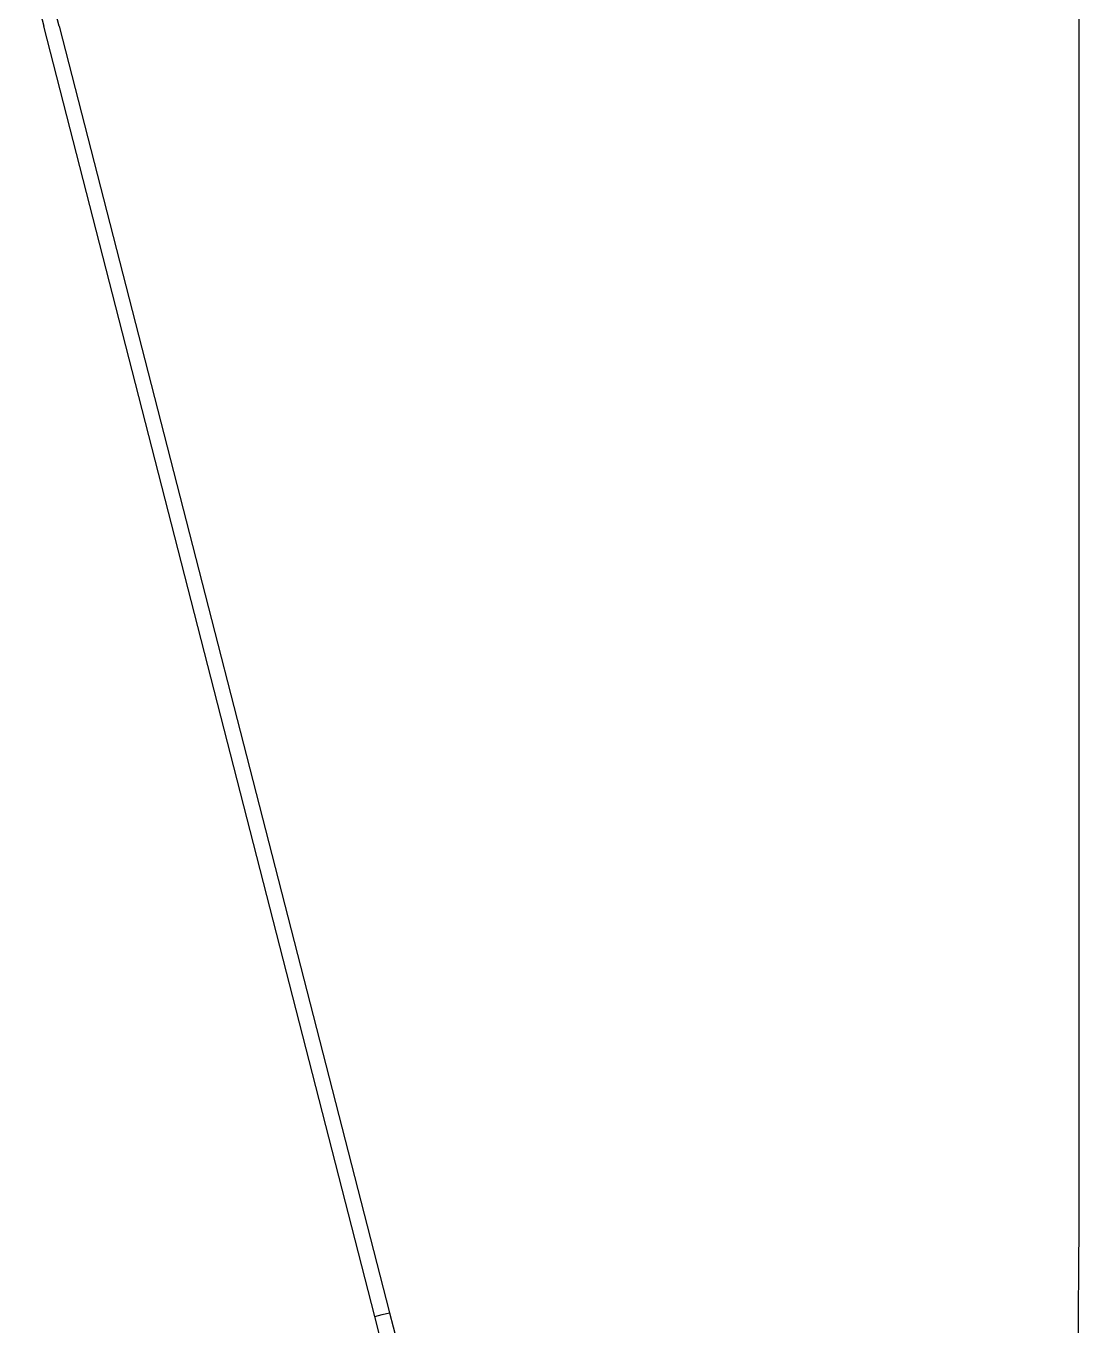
# Model space of a CAD drawing. Extents: x 398 to 508, y 628 to 778.
# Drawn here: x 443.05 to 448.26, y 693.98 to 700.41 of the extents above; entities that cross this region are included whole.
import ezdxf

# ---------------------------------------------------------------- set-up
doc = ezdxf.new("R2010")
doc.units = 0
doc.header["$MEASUREMENT"] = 0
doc.layers.add('1', color=4, linetype='Continuous')

# ---------------------------------------------------------------- blocks, each defined once
blk = doc.blocks.new('2013GLEAM')
at = {"layer": '1', "color": 3, "linetype": 'Continuous'}
for p, q in [((50.1788, 51.0195), (50.1788, 57.182)), ((46.6983, 50.5705), (45.0613, 56.9458)), ((45.1379, 56.9455), (46.77, 50.5889)), ((50.1487, 46.1477), (50.1788, 51.0195)), ((46.6983, 50.5705), (46.7341, 50.5797)), ((47.7725, 46.2766), (46.6983, 50.5705)), ((46.7341, 50.5797), (46.77, 50.5889)), ((46.77, 50.5889), (47.9063, 46.2741))]:
    blk.add_line(p, q, dxfattribs=at)
for centre, radius, start, end in [((41.5988, 56.0336), 3.6547, 14.44886, 22.563), ((48.2335, 57.7656), 3.2764, 185.77535, 194.49007)]:
    blk.add_arc(centre, radius, start, end, dxfattribs=at)

msp = doc.modelspace()

# ---------------------------------------------------------------- block references
at = {"layer": '1'}
msp.add_blockref('2013GLEAM', (398.077, 643.4604), dxfattribs=at)

doc.saveas('drawing.dxf')
